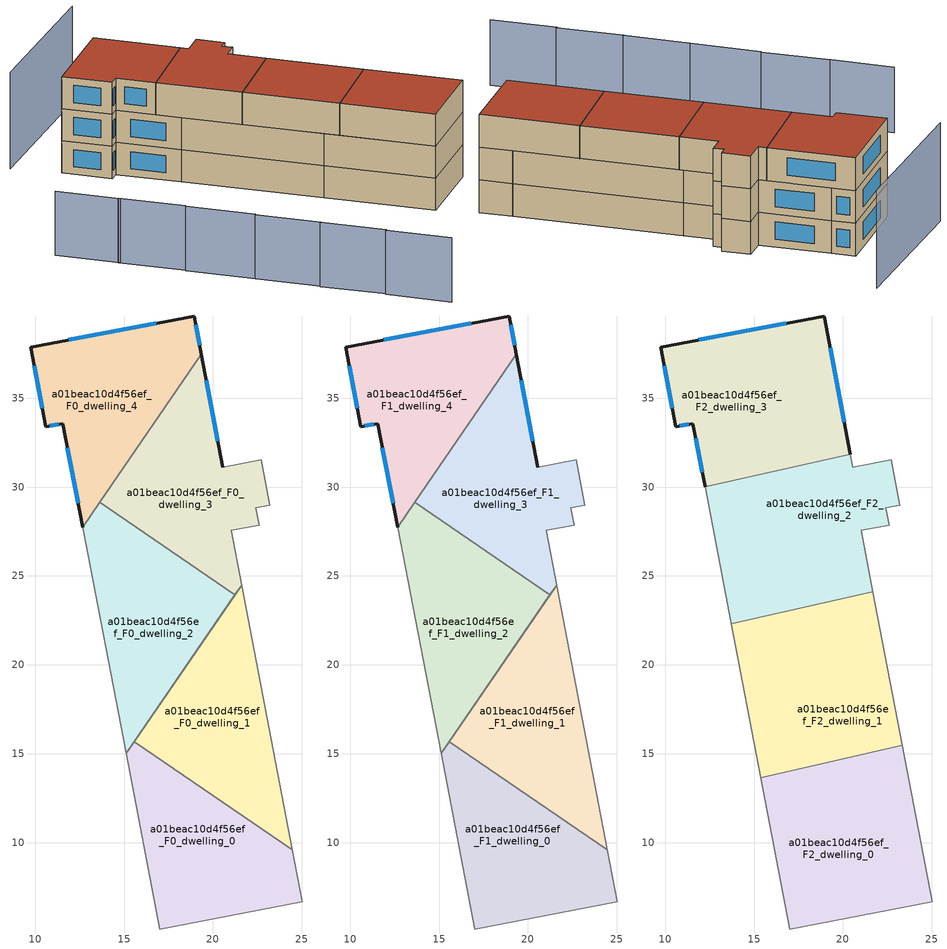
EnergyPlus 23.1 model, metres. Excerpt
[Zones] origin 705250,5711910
a01beac10d4f56ef_F0_dwelling_0
 floor ground (EU_floor_Construction): 24.46,9.61 25.02,6.68 17.01,5.16 15.12,15.03 15.58,15.69 z0
 wall adiabatic (EU_wall_Construction): 15.58,15.69 15.12,15.03 17.01,5.16 25.02,6.68 24.46,9.61 z0:3
 wall to a01beac10d4f56ef_F0_dwelling_1 (EU_wall_Construction): 24.46,9.61 15.58,15.69 z0:3
a01beac10d4f56ef_F0_dwelling_1
 floor ground (EU_floor_Construction): 21.61,24.49 24.46,9.61 15.58,15.69 z0
 wall adiabatic (EU_wall_Construction): 24.46,9.61 21.61,24.49 15.58,15.69 z0:3
a01beac10d4f56ef_F0_dwelling_2
 floor ground (EU_floor_Construction): 21.22,23.93 15.12,15.03 12.68,27.75 13.63,29.14 z0
 wall to a01beac10d4f56ef_F0_dwelling_3 (EU_wall_Construction): 21.22,23.93 13.63,29.14 z0:3
 wall adiabatic (EU_wall_Construction): 12.68,27.75 15.12,15.03 21.22,23.93 z0:3
 wall to a01beac10d4f56ef_F0_dwelling_4 (EU_wall_Construction): 13.63,29.14 12.68,27.75 z0:3
a01beac10d4f56ef_F0_dwelling_3
 floor ground (EU_floor_Construction): 19.34,37.47 20.56,31.11 22.71,31.52 23.2,28.98 22.4,28.83 22.59,27.86 21.02,27.56 21.61,24.49 21.22,23.93 13.63,29.14 z0
 wall outside (EU_wall_Construction): 20.56,31.11 19.34,37.47 z0:3
 wall adiabatic (EU_wall_Construction): 21.22,23.93 21.61,24.49 21.02,27.56 22.59,27.86 22.4,28.83 23.2,28.98 22.71,31.52 20.56,31.11 z0:3
 wall to a01beac10d4f56ef_F0_dwelling_4 (EU_wall_Construction): 19.34,37.47 13.63,29.14 z0:3
 window (EU_Window_Construction): 20.28,32.59 19.63,36 z0.69:2.31
a01beac10d4f56ef_F0_dwelling_4
 floor ground (EU_floor_Construction): 18.93,39.61 19.34,37.47 12.68,27.75 11.56,33.57 10.61,33.39 9.76,37.86 z0
 wall outside (EU_wall_Construction): 19.34,37.47 18.93,39.61 9.76,37.86 10.61,33.39 11.56,33.57 12.68,27.75 z0:3
 window (EU_Window_Construction): 11.82,32.22 12.42,29.1 / 10.83,33.43 11.34,33.53 / 9.96,36.83 10.41,34.43 / 16.81,39.21 11.88,38.27 / 19.25,37.97 19.03,39.12 z0.69:2.31
a01beac10d4f56ef_F1_dwelling_0
 floor to a01beac10d4f56ef_F0_dwelling_0 (EU_floor_Construction): 24.46,9.61 25.02,6.68 17.01,5.16 15.12,15.03 15.58,15.69 z3
 wall adiabatic (EU_wall_Construction): 15.58,15.69 15.12,15.03 17.01,5.16 25.02,6.68 24.46,9.61 z3:6
 wall to a01beac10d4f56ef_F1_dwelling_1 (EU_wall_Construction): 24.46,9.61 15.58,15.69 z3:6
a01beac10d4f56ef_F1_dwelling_1
 floor to a01beac10d4f56ef_F0_dwelling_1 (EU_floor_Construction): 21.61,24.49 24.46,9.61 15.58,15.69 z3
 wall adiabatic (EU_wall_Construction): 24.46,9.61 21.61,24.49 15.58,15.69 z3:6
 ceiling adiabatic (EU_roof_Construction): 23.33,15.47 21.61,24.49 15.58,15.69 17.75,14.21 z6
a01beac10d4f56ef_F1_dwelling_2
 floor to a01beac10d4f56ef_F0_dwelling_2 (EU_floor_Construction): 21.22,23.93 15.12,15.03 12.68,27.75 13.63,29.14 z3
 wall to a01beac10d4f56ef_F1_dwelling_3 (EU_wall_Construction): 21.22,23.93 13.63,29.14 z3:6
 wall adiabatic (EU_wall_Construction): 12.68,27.75 15.12,15.03 21.22,23.93 z3:6
 wall to a01beac10d4f56ef_F1_dwelling_4 (EU_wall_Construction): 13.63,29.14 12.68,27.75 z3:6
a01beac10d4f56ef_F1_dwelling_3
 floor to a01beac10d4f56ef_F0_dwelling_3 (EU_floor_Construction): 19.34,37.47 20.56,31.11 22.71,31.52 23.2,28.98 22.4,28.83 22.59,27.86 21.02,27.56 21.61,24.49 21.22,23.93 13.63,29.14 z3
 wall outside (EU_wall_Construction): 20.56,31.11 19.34,37.47 z3:6
 wall adiabatic (EU_wall_Construction): 21.22,23.93 21.61,24.49 21.02,27.56 22.59,27.86 22.4,28.83 23.2,28.98 22.71,31.52 20.56,31.11 z3:6
 wall to a01beac10d4f56ef_F1_dwelling_4 (EU_wall_Construction): 19.34,37.47 13.63,29.14 z3:6
 window (EU_Window_Construction): 20.28,32.59 19.63,36 z3.69:5.31
a01beac10d4f56ef_F1_dwelling_4
 floor to a01beac10d4f56ef_F0_dwelling_4 (EU_floor_Construction): 18.93,39.61 19.34,37.47 12.68,27.75 11.56,33.57 10.61,33.39 9.76,37.86 z3
 wall outside (EU_wall_Construction): 19.34,37.47 18.93,39.61 9.76,37.86 10.61,33.39 11.56,33.57 12.68,27.75 z3:6
 window (EU_Window_Construction): 11.82,32.22 12.42,29.1 / 10.83,33.43 11.34,33.53 / 9.96,36.83 10.41,34.43 / 16.81,39.21 11.88,38.27 / 19.25,37.97 19.03,39.12 z3.69:5.31
a01beac10d4f56ef_F2_dwelling_0
 floor to a01beac10d4f56ef_F1_dwelling_0 (EU_floor_Construction): 24.46,9.61 25.02,6.68 17.01,5.16 15.38,13.67 17.75,14.21 z6
 floor to a01beac10d4f56ef_F1_dwelling_1 (EU_floor_Construction): 23.33,15.47 24.46,9.61 17.75,14.21 z6
 wall to a01beac10d4f56ef_F2_dwelling_1 (EU_wall_Construction): 23.33,15.47 15.38,13.67 z6:9
 wall adiabatic (EU_wall_Construction): 15.38,13.67 17.01,5.16 25.02,6.68 23.33,15.47 z6:9
 roof outside (EU_roof_Construction): 25.02,6.68 23.33,15.47 15.38,13.67 17.01,5.16 z9
a01beac10d4f56ef_F2_dwelling_1
 floor adiabatic (EU_floor_Construction): 21.68,24.12 23.33,15.47 17.75,14.21 15.58,15.69 21.29,24.03 z6
 floor to a01beac10d4f56ef_F1_dwelling_0 (EU_floor_Construction): 17.75,14.21 15.38,13.67 15.12,15.03 15.58,15.69 z6
 floor to a01beac10d4f56ef_F1_dwelling_2 (EU_floor_Construction): 21.22,23.93 15.12,15.03 13.72,22.32 21.13,24 z6
 wall to a01beac10d4f56ef_F2_dwelling_2 (EU_wall_Construction): 21.68,24.12 13.72,22.32 z6:9
 wall adiabatic (EU_wall_Construction): 23.33,15.47 21.68,24.12 / 13.72,22.32 15.38,13.67 z6:9
 roof outside (EU_roof_Construction): 23.33,15.47 21.68,24.12 13.72,22.32 15.38,13.67 z9
a01beac10d4f56ef_F2_dwelling_2
 floor to a01beac10d4f56ef_F1_dwelling_2 (EU_floor_Construction): 21.13,24 13.72,22.32 12.68,27.75 13.63,29.14 z6
 floor to a01beac10d4f56ef_F1_dwelling_3 (EU_floor_Construction): 22.71,31.52 23.2,28.98 22.4,28.83 22.59,27.86 21.02,27.56 21.61,24.49 21.29,24.03 21.13,24 13.63,29.14 14.59,30.53 20.42,31.85 20.56,31.11 z6
 floor to a01beac10d4f56ef_F1_dwelling_4 (EU_floor_Construction): 14.59,30.53 12.68,27.75 12.25,30 z6
 floor adiabatic (EU_floor_Construction): 21.61,24.49 21.68,24.12 21.29,24.03 z6
 wall adiabatic (EU_wall_Construction): 21.68,24.12 21.02,27.56 22.59,27.86 22.4,28.83 23.2,28.98 22.71,31.52 20.56,31.11 20.42,31.85 / 12.25,30 13.72,22.32 z6:9
 wall to a01beac10d4f56ef_F2_dwelling_3 (EU_wall_Construction): 20.42,31.85 12.25,30 z6:9
 roof outside (EU_roof_Construction): 21.68,24.12 21.02,27.56 22.59,27.86 22.4,28.83 23.2,28.98 22.71,31.52 20.56,31.11 20.42,31.85 12.25,30 13.72,22.32 z9
a01beac10d4f56ef_F2_dwelling_3
 floor to a01beac10d4f56ef_F1_dwelling_4 (EU_floor_Construction): 18.93,39.61 19.34,37.47 14.59,30.53 12.25,30 11.56,33.57 10.61,33.39 9.76,37.86 z6
 floor to a01beac10d4f56ef_F1_dwelling_3 (EU_floor_Construction): 19.34,37.47 20.42,31.85 14.59,30.53 z6
 wall outside (EU_wall_Construction): 20.42,31.85 18.93,39.61 9.76,37.86 10.61,33.39 11.56,33.57 12.25,30 z6:9
 window (EU_Window_Construction): 11.72,32.74 12.09,30.83 / 10.83,33.43 11.34,33.53 / 9.96,36.83 10.41,34.43 / 16.81,39.21 11.88,38.27 / 20.08,33.65 19.28,37.82 z6.69:8.31
 roof outside (EU_roof_Construction): 20.42,31.85 18.93,39.61 9.76,37.86 10.61,33.39 11.56,33.57 12.25,30 z9
shading: -2.15,0.03 -1.1,-5.84 / -3.19,5.9 -2.03,0.01 / -4.22,11.68 -3.12,5.82 / -5.32,17.93 -4.16,11.69 / -6.39,23.95 -5.2,17.95 / -7.39,29.57 -6.36,23.77 z0:6; 24.62,44.6 8.58,42.29 z0:9
[Building]
EU S2 Campaign: North Axis=0; Terrain=City; Solar Distribution=FullExterior
[Site:Location]
London: Latitude=51.5; Longitude=-0.5; Time Zone=0; Elevation=25
[SizingPeriod:WeatherFileDays]
AnnualSizingPeriod: Begin Month=1; Begin Day of Month=1; End Month=12; End Day of Month=31; Day of Week for Start Day=Monday; Use Weather File Daylight Saving Period=No; Use Weather File Rain and Snow Indicators=No
[MATERIAL]
EU_InternalMass_Material: Roughness=MediumRough; Thickness=0.1; Conductivity=1; Density=1800; Specific Heat=900; Thermal Absorptance=0.9; Solar Absorptance=0.7; Visible Absorptance=0.7
[MATERIAL:NOMASS] Roughness=MediumRough; Thermal Absorptance=0.9; Solar Absorptance=0.7; Visible Absorptance=0.7
Name | Thermal Resistance
EU_wall_NoMass | 0.635353
EU_roof_NoMass | 0.675062
EU_floor_NoMass | 1.96382
[WINDOWMATERIAL:SIMPLEGLAZINGSYSTEM]
EU_Window_SimpleGlazing: UFactor=2.96269; Solar Heat Gain Coefficient=0.76; Visible Transmittance=0.76
[CONSTRUCTION]
EU_wall_Construction: EU_wall_NoMass
EU_roof_Construction: EU_roof_NoMass
EU_floor_Construction: EU_floor_NoMass
EU_Window_Construction: EU_Window_SimpleGlazing
EU_InternalMass_Construction: EU_InternalMass_Material
[ZONE] Type=1; Multiplier=1; Ceiling Height=autocalculate; Floor Area=autocalculate; Part of Total Floor Area=Yes
Name | Volume
a01beac10d4f56ef_F0_dwelling_0; a01beac10d4f56ef_F1_dwelling_0 | 172.286
a01beac10d4f56ef_F2_dwelling_0 | 215.336
a01beac10d4f56ef_F0_dwelling_1; a01beac10d4f56ef_F1_dwelling_1 | 172.273
a01beac10d4f56ef_F2_dwelling_1 | 215.341
a01beac10d4f56ef_F0_dwelling_2; a01beac10d4f56ef_F1_dwelling_2 | 172.278
a01beac10d4f56ef_F2_dwelling_2 | 215.344
a01beac10d4f56ef_F0_dwelling_3; a01beac10d4f56ef_F1_dwelling_3 | 172.274
a01beac10d4f56ef_F2_dwelling_3 | 215.299
a01beac10d4f56ef_F0_dwelling_4; a01beac10d4f56ef_F1_dwelling_4 | 172.24
[INTERNALMASS] Construction=EU_InternalMass_Construction
Name | Zone or ZoneList | Surface Area
a01beac10d4f56ef_F0_dwelling_0_EU_InternalMass | a01beac10d4f56ef_F0_dwelling_0 | 57.4306
a01beac10d4f56ef_F0_dwelling_1_EU_InternalMass | a01beac10d4f56ef_F0_dwelling_1 | 57.4251
a01beac10d4f56ef_F0_dwelling_2_EU_InternalMass | a01beac10d4f56ef_F0_dwelling_2 | 57.4238
a01beac10d4f56ef_F0_dwelling_3_EU_InternalMass | a01beac10d4f56ef_F0_dwelling_3 | 57.4247
a01beac10d4f56ef_F0_dwelling_4_EU_InternalMass | a01beac10d4f56ef_F0_dwelling_4 | 57.4321
a01beac10d4f56ef_F1_dwelling_0_EU_InternalMass | a01beac10d4f56ef_F1_dwelling_0 | 57.4306
a01beac10d4f56ef_F1_dwelling_1_EU_InternalMass | a01beac10d4f56ef_F1_dwelling_1 | 57.4251
a01beac10d4f56ef_F1_dwelling_2_EU_InternalMass | a01beac10d4f56ef_F1_dwelling_2 | 57.4238
a01beac10d4f56ef_F1_dwelling_3_EU_InternalMass | a01beac10d4f56ef_F1_dwelling_3 | 57.4247
a01beac10d4f56ef_F1_dwelling_4_EU_InternalMass | a01beac10d4f56ef_F1_dwelling_4 | 57.4321
a01beac10d4f56ef_F2_dwelling_0_EU_InternalMass | a01beac10d4f56ef_F2_dwelling_0 | 71.7786
a01beac10d4f56ef_F2_dwelling_1_EU_InternalMass | a01beac10d4f56ef_F2_dwelling_1 | 71.7804
a01beac10d4f56ef_F2_dwelling_2_EU_InternalMass | a01beac10d4f56ef_F2_dwelling_2 | 71.7809
a01beac10d4f56ef_F2_dwelling_3_EU_InternalMass | a01beac10d4f56ef_F2_dwelling_3 | 71.7849
[OTHEREQUIPMENT] Fuel Type=Electricity; Design Level Calculation Method=Watts/Area; Power per Zone Floor Area=1; Fraction Latent=0; Fraction Radiant=0; Fraction Lost=0; Carbon Dioxide Generation Rate=0; EndUse Subcategory=EU_Step8_InternalGains
Name | Zone or ZoneList or Space or SpaceList | Schedule
EU_Step8_InternalGain_a01beac10d4f56ef_F0_dwelling_0_f000 | a01beac10d4f56ef_F0_dwelling_0 | EU_Step8_GainSchedule_a01beac10d4f56ef_F0_dwelling_0_f000
EU_Step8_InternalGain_a01beac10d4f56ef_F0_dwelling_1_f000 | a01beac10d4f56ef_F0_dwelling_1 | EU_Step8_GainSchedule_a01beac10d4f56ef_F0_dwelling_1_f000
EU_Step8_InternalGain_a01beac10d4f56ef_F0_dwelling_2_f000 | a01beac10d4f56ef_F0_dwelling_2 | EU_Step8_GainSchedule_a01beac10d4f56ef_F0_dwelling_2_f000
EU_Step8_InternalGain_a01beac10d4f56ef_F0_dwelling_3_f000 | a01beac10d4f56ef_F0_dwelling_3 | EU_Step8_GainSchedule_a01beac10d4f56ef_F0_dwelling_3_f000
EU_Step8_InternalGain_a01beac10d4f56ef_F0_dwelling_4_f000 | a01beac10d4f56ef_F0_dwelling_4 | EU_Step8_GainSchedule_a01beac10d4f56ef_F0_dwelling_4_f000
EU_Step8_InternalGain_a01beac10d4f56ef_F1_dwelling_0_f000 | a01beac10d4f56ef_F1_dwelling_0 | EU_Step8_GainSchedule_a01beac10d4f56ef_F1_dwelling_0_f000
EU_Step8_InternalGain_a01beac10d4f56ef_F1_dwelling_1_f000 | a01beac10d4f56ef_F1_dwelling_1 | EU_Step8_GainSchedule_a01beac10d4f56ef_F1_dwelling_1_f000
EU_Step8_InternalGain_a01beac10d4f56ef_F1_dwelling_2_f000 | a01beac10d4f56ef_F1_dwelling_2 | EU_Step8_GainSchedule_a01beac10d4f56ef_F1_dwelling_2_f000
EU_Step8_InternalGain_a01beac10d4f56ef_F1_dwelling_3_f000 | a01beac10d4f56ef_F1_dwelling_3 | EU_Step8_GainSchedule_a01beac10d4f56ef_F1_dwelling_3_f000
EU_Step8_InternalGain_a01beac10d4f56ef_F1_dwelling_4_f000 | a01beac10d4f56ef_F1_dwelling_4 | EU_Step8_GainSchedule_a01beac10d4f56ef_F1_dwelling_4_f000
EU_Step8_InternalGain_a01beac10d4f56ef_F2_dwelling_0_f000 | a01beac10d4f56ef_F2_dwelling_0 | EU_Step8_GainSchedule_a01beac10d4f56ef_F2_dwelling_0_f000
EU_Step8_InternalGain_a01beac10d4f56ef_F2_dwelling_1_f000 | a01beac10d4f56ef_F2_dwelling_1 | EU_Step8_GainSchedule_a01beac10d4f56ef_F2_dwelling_1_f000
EU_Step8_InternalGain_a01beac10d4f56ef_F2_dwelling_2_f000 | a01beac10d4f56ef_F2_dwelling_2 | EU_Step8_GainSchedule_a01beac10d4f56ef_F2_dwelling_2_f000
EU_Step8_InternalGain_a01beac10d4f56ef_F2_dwelling_3_f000 | a01beac10d4f56ef_F2_dwelling_3 | EU_Step8_GainSchedule_a01beac10d4f56ef_F2_dwelling_3_f000
[ZONEVENTILATION:DESIGNFLOWRATE] Schedule=EU_AlwaysOn; Design Flow Rate Calculation Method=AirChanges/Hour; Air Changes per Hour=0.555504; Ventilation Type=Natural; Fan Pressure Rise=0; Fan Total Efficiency=1; Constant Term Coefficient=1; Temperature Term Coefficient=0; Velocity Term Coefficient=0; Velocity Squared Term Coefficient=0; Minimum Indoor Temperature=-100; Maximum Indoor Temperature=100; Delta Temperature=-100; Minimum Outdoor Temperature=-100; Maximum Outdoor Temperature=100; Maximum Wind Speed=40
Name | Zone or ZoneList or Space or SpaceList
EU_ConstantAir_a01beac10d4f56ef_F0_dwelling_0 | a01beac10d4f56ef_F0_dwelling_0
EU_ConstantAir_a01beac10d4f56ef_F0_dwelling_1 | a01beac10d4f56ef_F0_dwelling_1
EU_ConstantAir_a01beac10d4f56ef_F0_dwelling_2 | a01beac10d4f56ef_F0_dwelling_2
EU_ConstantAir_a01beac10d4f56ef_F0_dwelling_3 | a01beac10d4f56ef_F0_dwelling_3
EU_ConstantAir_a01beac10d4f56ef_F0_dwelling_4 | a01beac10d4f56ef_F0_dwelling_4
EU_ConstantAir_a01beac10d4f56ef_F1_dwelling_0 | a01beac10d4f56ef_F1_dwelling_0
EU_ConstantAir_a01beac10d4f56ef_F1_dwelling_1 | a01beac10d4f56ef_F1_dwelling_1
EU_ConstantAir_a01beac10d4f56ef_F1_dwelling_2 | a01beac10d4f56ef_F1_dwelling_2
EU_ConstantAir_a01beac10d4f56ef_F1_dwelling_3 | a01beac10d4f56ef_F1_dwelling_3
EU_ConstantAir_a01beac10d4f56ef_F1_dwelling_4 | a01beac10d4f56ef_F1_dwelling_4
EU_ConstantAir_a01beac10d4f56ef_F2_dwelling_0 | a01beac10d4f56ef_F2_dwelling_0
EU_ConstantAir_a01beac10d4f56ef_F2_dwelling_1 | a01beac10d4f56ef_F2_dwelling_1
EU_ConstantAir_a01beac10d4f56ef_F2_dwelling_2 | a01beac10d4f56ef_F2_dwelling_2
EU_ConstantAir_a01beac10d4f56ef_F2_dwelling_3 | a01beac10d4f56ef_F2_dwelling_3
[HVACTEMPLATE:THERMOSTAT] Constant Heating Setpoint=20; Constant Cooling Setpoint=50
EU_HeatOnly_a01beac10d4f56ef_F0_dwelling_0; EU_HeatOnly_a01beac10d4f56ef_F0_dwelling_1; EU_HeatOnly_a01beac10d4f56ef_F0_dwelling_2; EU_HeatOnly_a01beac10d4f56ef_F0_dwelling_3; EU_HeatOnly_a01beac10d4f56ef_F0_dwelling_4; EU_HeatOnly_a01beac10d4f56ef_F1_dwelling_0; EU_HeatOnly_a01beac10d4f56ef_F1_dwelling_1; EU_HeatOnly_a01beac10d4f56ef_F1_dwelling_2; EU_HeatOnly_a01beac10d4f56ef_F1_dwelling_3; EU_HeatOnly_a01beac10d4f56ef_F1_dwelling_4; EU_HeatOnly_a01beac10d4f56ef_F2_dwelling_0; EU_HeatOnly_a01beac10d4f56ef_F2_dwelling_1; EU_HeatOnly_a01beac10d4f56ef_F2_dwelling_2; EU_HeatOnly_a01beac10d4f56ef_F2_dwelling_3
[HVACTEMPLATE:ZONE:IDEALLOADSAIRSYSTEM] System Availability Schedule=EU_AlwaysOn; Maximum Heating Supply Air Temperature=50; Minimum Cooling Supply Air Temperature=13; Maximum Heating Supply Air Humidity Ratio=0.0156; Minimum Cooling Supply Air Humidity Ratio=0.0077; Heating Limit=NoLimit; Cooling Limit=NoLimit; Heating Availability Schedule=EU_AlwaysOn; Cooling Availability Schedule=EU_CoolingOff; Dehumidification Control Type=ConstantSensibleHeatRatio; Cooling Sensible Heat Ratio=0.7; Dehumidification Setpoint=60; Humidification Control Type=None; Humidification Setpoint=30; Outdoor Air Method=None; Outdoor Air Flow Rate per Person=0.00944; Outdoor Air Flow Rate per Zone Floor Area=0; Outdoor Air Flow Rate per Zone=0; Demand Controlled Ventilation Type=None; Outdoor Air Economizer Type=NoEconomizer; Heat Recovery Type=None; Sensible Heat Recovery Effectiveness=0.7; Latent Heat Recovery Effectiveness=0.65
Name | Template Thermostat
a01beac10d4f56ef_F0_dwelling_0 | EU_HeatOnly_a01beac10d4f56ef_F0_dwelling_0
a01beac10d4f56ef_F0_dwelling_1 | EU_HeatOnly_a01beac10d4f56ef_F0_dwelling_1
a01beac10d4f56ef_F0_dwelling_2 | EU_HeatOnly_a01beac10d4f56ef_F0_dwelling_2
a01beac10d4f56ef_F0_dwelling_3 | EU_HeatOnly_a01beac10d4f56ef_F0_dwelling_3
a01beac10d4f56ef_F0_dwelling_4 | EU_HeatOnly_a01beac10d4f56ef_F0_dwelling_4
a01beac10d4f56ef_F1_dwelling_0 | EU_HeatOnly_a01beac10d4f56ef_F1_dwelling_0
a01beac10d4f56ef_F1_dwelling_1 | EU_HeatOnly_a01beac10d4f56ef_F1_dwelling_1
a01beac10d4f56ef_F1_dwelling_2 | EU_HeatOnly_a01beac10d4f56ef_F1_dwelling_2
a01beac10d4f56ef_F1_dwelling_3 | EU_HeatOnly_a01beac10d4f56ef_F1_dwelling_3
a01beac10d4f56ef_F1_dwelling_4 | EU_HeatOnly_a01beac10d4f56ef_F1_dwelling_4
a01beac10d4f56ef_F2_dwelling_0 | EU_HeatOnly_a01beac10d4f56ef_F2_dwelling_0
a01beac10d4f56ef_F2_dwelling_1 | EU_HeatOnly_a01beac10d4f56ef_F2_dwelling_1
a01beac10d4f56ef_F2_dwelling_2 | EU_HeatOnly_a01beac10d4f56ef_F2_dwelling_2
a01beac10d4f56ef_F2_dwelling_3 | EU_HeatOnly_a01beac10d4f56ef_F2_dwelling_3
[SIZING:ZONE] Zone Cooling Design Supply Air Temperature Input Method=SupplyAirTemperature; Zone Cooling Design Supply Air Temperature=13; Zone Heating Design Supply Air Temperature Input Method=SupplyAirTemperature; Zone Heating Design Supply Air Temperature=50; Zone Cooling Design Supply Air Humidity Ratio=0.008; Zone Heating Design Supply Air Humidity Ratio=0.008; Cooling Design Air Flow Method=DesignDay; Cooling Design Air Flow Rate=0; Cooling Minimum Air Flow per Zone Floor Area=0.000762; Cooling Minimum Air Flow=0; Cooling Minimum Air Flow Fraction=0.2; Heating Design Air Flow Method=DesignDay; Heating Design Air Flow Rate=0; Heating Maximum Air Flow per Zone Floor Area=0.002032; Heating Maximum Air Flow=0.141576; Heating Maximum Air Flow Fraction=0.3; Account for Dedicated Outdoor Air System=No; Dedicated Outdoor Air System Control Strategy=NeutralSupplyAir; Dedicated Outdoor Air Low Setpoint Temperature for Design=autosize; Dedicated Outdoor Air High Setpoint Temperature for Design=autosize; Zone Load Sizing Method=Sensible Load Only No Latent Load; Zone Latent Cooling Design Supply Air Humidity Ratio Input Method=HumidityRatioDifference; Zone Cooling Design Supply Air Humidity Ratio Difference=0.005; Zone Latent Heating Design Supply Air Humidity Ratio Input Method=HumidityRatioDifference; Zone Humidification Design Supply Air Humidity Ratio Difference=0.005
a01beac10d4f56ef_F0_dwelling_0; a01beac10d4f56ef_F0_dwelling_1; a01beac10d4f56ef_F0_dwelling_2; a01beac10d4f56ef_F0_dwelling_3; a01beac10d4f56ef_F0_dwelling_4; a01beac10d4f56ef_F1_dwelling_0; a01beac10d4f56ef_F1_dwelling_1; a01beac10d4f56ef_F1_dwelling_2; a01beac10d4f56ef_F1_dwelling_3; a01beac10d4f56ef_F1_dwelling_4; a01beac10d4f56ef_F2_dwelling_0; a01beac10d4f56ef_F2_dwelling_1; a01beac10d4f56ef_F2_dwelling_2; a01beac10d4f56ef_F2_dwelling_3
[SCHEDULE:CONSTANT]
Name | Hourly Value
EU_AlwaysOn | 1
EU_CoolingOff | 0
[SCHEDULE:FILE] Column Number=1; Rows to Skip at Top=0; Number of Hours of Data=8760; Column Separator=Comma; Interpolate to Timestep=No; Minutes per Item=60; Adjust Schedule for Daylight Savings=Yes
Name | File
EU_Step8_GainSchedule_a01beac10d4f56ef_F0_dwelling_0_f000 | ../../schedules/a01beac10d4f56ef/a01beac10d4f56ef_F0_dwelling_0_f000_gain.csv
EU_Step8_GainSchedule_a01beac10d4f56ef_F0_dwelling_1_f000 | ../../schedules/a01beac10d4f56ef/a01beac10d4f56ef_F0_dwelling_1_f000_gain.csv
EU_Step8_GainSchedule_a01beac10d4f56ef_F0_dwelling_2_f000 | ../../schedules/a01beac10d4f56ef/a01beac10d4f56ef_F0_dwelling_2_f000_gain.csv
EU_Step8_GainSchedule_a01beac10d4f56ef_F0_dwelling_3_f000 | ../../schedules/a01beac10d4f56ef/a01beac10d4f56ef_F0_dwelling_3_f000_gain.csv
EU_Step8_GainSchedule_a01beac10d4f56ef_F0_dwelling_4_f000 | ../../schedules/a01beac10d4f56ef/a01beac10d4f56ef_F0_dwelling_4_f000_gain.csv
EU_Step8_GainSchedule_a01beac10d4f56ef_F1_dwelling_0_f000 | ../../schedules/a01beac10d4f56ef/a01beac10d4f56ef_F1_dwelling_0_f000_gain.csv
EU_Step8_GainSchedule_a01beac10d4f56ef_F1_dwelling_1_f000 | ../../schedules/a01beac10d4f56ef/a01beac10d4f56ef_F1_dwelling_1_f000_gain.csv
EU_Step8_GainSchedule_a01beac10d4f56ef_F1_dwelling_2_f000 | ../../schedules/a01beac10d4f56ef/a01beac10d4f56ef_F1_dwelling_2_f000_gain.csv
EU_Step8_GainSchedule_a01beac10d4f56ef_F1_dwelling_3_f000 | ../../schedules/a01beac10d4f56ef/a01beac10d4f56ef_F1_dwelling_3_f000_gain.csv
EU_Step8_GainSchedule_a01beac10d4f56ef_F1_dwelling_4_f000 | ../../schedules/a01beac10d4f56ef/a01beac10d4f56ef_F1_dwelling_4_f000_gain.csv
EU_Step8_GainSchedule_a01beac10d4f56ef_F2_dwelling_0_f000 | ../../schedules/a01beac10d4f56ef/a01beac10d4f56ef_F2_dwelling_0_f000_gain.csv
EU_Step8_GainSchedule_a01beac10d4f56ef_F2_dwelling_1_f000 | ../../schedules/a01beac10d4f56ef/a01beac10d4f56ef_F2_dwelling_1_f000_gain.csv
EU_Step8_GainSchedule_a01beac10d4f56ef_F2_dwelling_2_f000 | ../../schedules/a01beac10d4f56ef/a01beac10d4f56ef_F2_dwelling_2_f000_gain.csv
EU_Step8_GainSchedule_a01beac10d4f56ef_F2_dwelling_3_f000 | ../../schedules/a01beac10d4f56ef/a01beac10d4f56ef_F2_dwelling_3_f000_gain.csv
